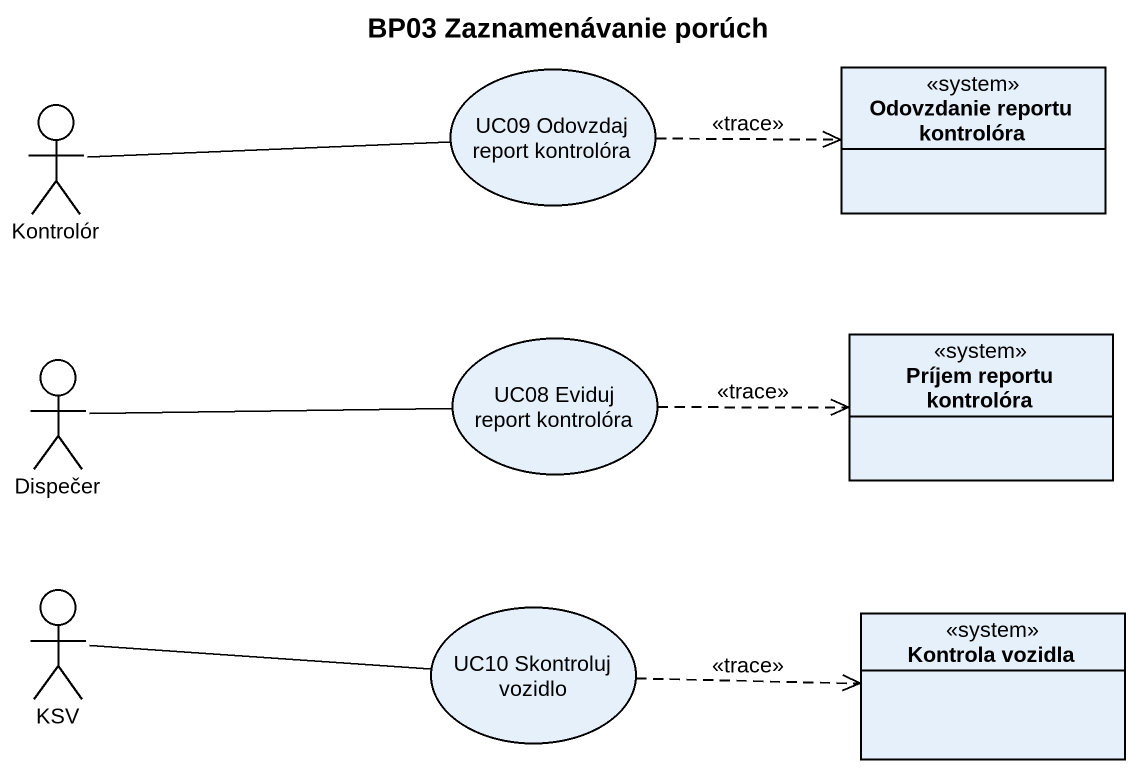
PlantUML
@startuml
title BP03 Zaznamenávanie porúch
allowmixing
hide circle
hide empty members
usecase "UC09 Odovzdaj report kontrolóra" as UC09_Odovzdaj_report
class "Odovzdanie reportu kontrolóra" as Odovzdanie_reportu <<system>>
actor Kontrolór
usecase "UC08 Eviduj report kontrolóra" as UC08_Eviduj_report
class "Príjem reportu kontrolóra" as Príjem_reportu_kontrolóra <<system>>
actor Dispečer
actor KSV
usecase "UC10 Skontroluj vozidlo" as UC10_Skontroluj_vozidlo
class "Kontrola vozidla" as Kontrola_vozidla <<system>>
UC09_Odovzdaj_report .right.> Odovzdanie_reportu : <<trace>>
Kontrolór -right- UC09_Odovzdaj_report
UC08_Eviduj_report .right.> Príjem_reportu_kontrolóra : <<trace>>
Dispečer -right- UC08_Eviduj_report
KSV -right- UC10_Skontroluj_vozidlo
UC10_Skontroluj_vozidlo .right.> Kontrola_vozidla : <<trace>>
@enduml
